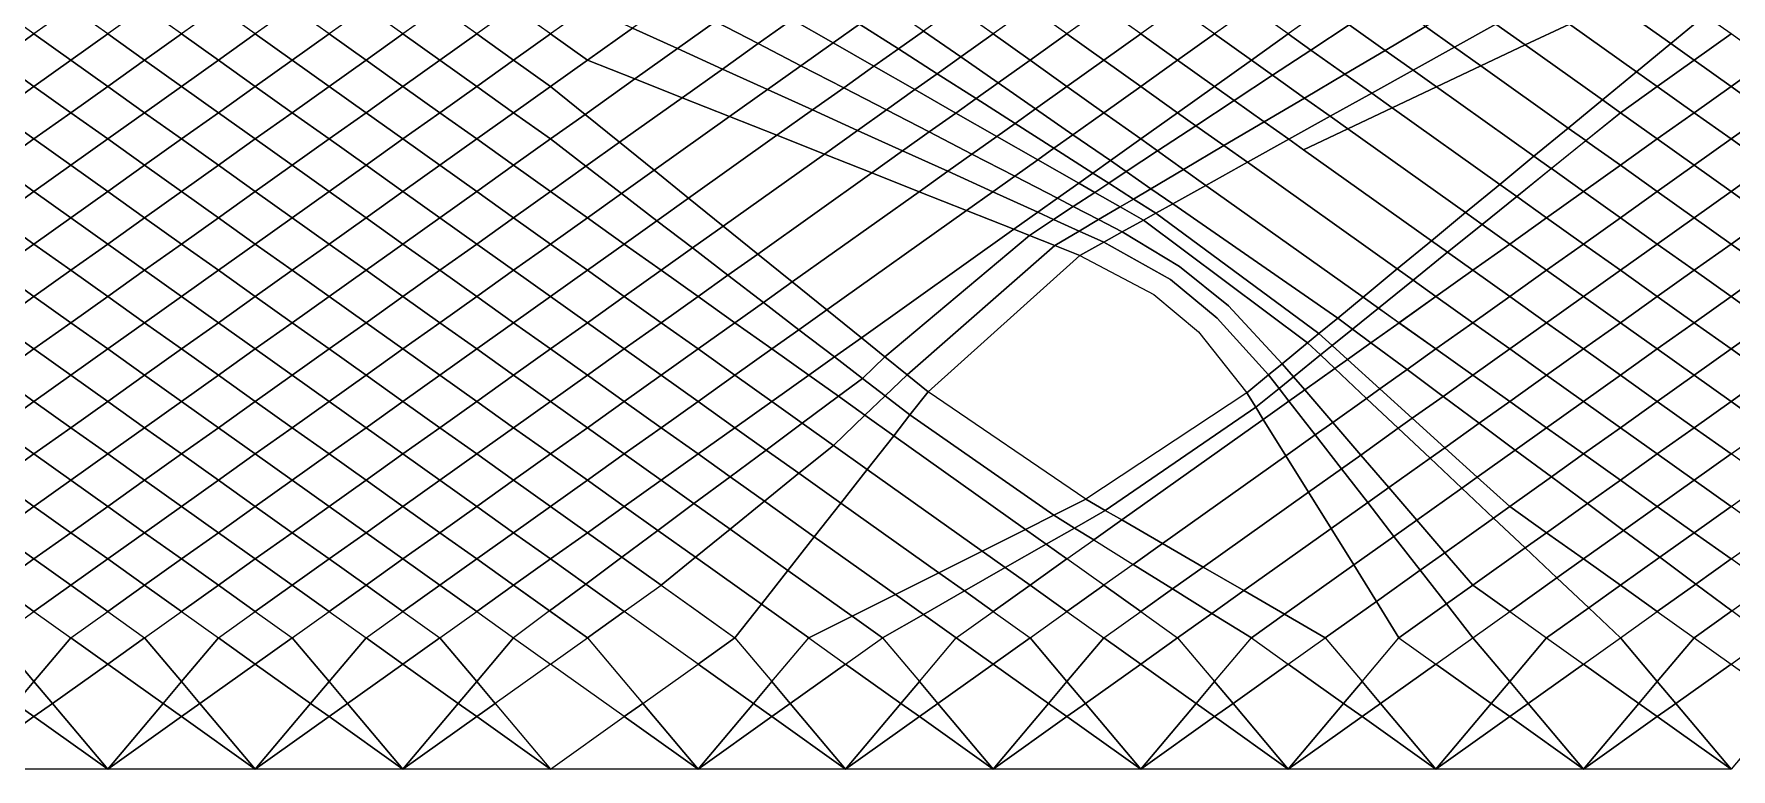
# Model space of a CAD drawing. Header units: millimetres. Extents: x 0 to 143, y 0 to 59.
# Drawn here: x 62.94 to 98.24, y 0 to 15.28 of the extents above; entities that cross this region are included whole.
import ezdxf

# ---------------------------------------------------------------- set-up
doc = ezdxf.new("R2010")
doc.units = ezdxf.units.MM
doc.layers.add('Основания', color=130, linetype='Continuous', lineweight=20)

msp = doc.modelspace()

# ---------------------------------------------------------------- linework, layer by layer
at = {"layer": 'Основания', "linetype": 'Continuous', "ltscale": 250}
for points in [[(96.986, 15.083), (97.697, 15.669), (96.511, 16.512), (95.695, 16.001), (96.986, 15.083)], [(97.472, 14.737), (98.24, 15.283), (97.697, 15.669), (96.986, 15.083), (97.472, 14.737)], [(97.472, 14.737), (96.986, 15.083), (96.274, 14.497), (96.705, 14.191), (97.472, 14.737)], [(96.705, 14.191), (96.274, 14.497), (95.563, 13.912), (95.937, 13.645), (96.705, 14.191)], [(95.563, 13.912), (95.937, 13.645), (95.22, 13.064), (94.852, 13.326), (95.563, 13.912)], [(95.937, 12.554), (96.705, 13.1), (95.937, 13.645), (95.22, 13.064), (95.938, 12.554)], [(95.17, 12.008), (95.937, 12.554), (95.22, 13.064), (94.503, 12.483), (95.17, 12.008)], [(94.403, 11.462), (95.17, 12.008), (94.503, 12.483), (93.781, 11.904), (94.403, 11.462)], [(94.403, 11.462), (93.781, 11.904), (93.063, 11.323), (93.635, 10.916), (94.402, 11.462)], [(93.635, 10.916), (93.063, 11.323), (92.344, 10.743), (92.867, 10.371), (93.635, 10.916)], [(92.868, 10.37), (92.344, 10.743), (91.625, 10.163), (92.1, 9.825), (92.868, 10.37)], [(90.905, 9.583), (91.625, 10.163), (91.295, 10.397), (90.584, 9.811), (90.905, 9.583)], [(91.333, 9.279), (92.1, 9.825), (91.625, 10.163), (90.905, 9.583), (91.333, 9.279)], [(83.658, 3.821), (84.425, 4.367), (83.992, 4.674), (83.141, 4.188), (83.657, 3.821)], [(84.425, 4.367), (84.982, 4.763), (85.802, 4.254), (85.192, 3.821), (84.425, 4.367), (84.982, 4.763)], [(85.96, 3.275), (86.622, 3.746), (85.802, 4.254), (85.192, 3.821), (85.96, 3.275)], [(89.798, 2.729), (90.862, 3.486), (90.391, 4.243), (88.951, 3.219), (89.798, 2.729)], [(82.89, 3.275), (83.658, 3.821), (83.141, 4.188), (82.29, 3.702), (82.89, 3.275)], [(82.123, 2.729), (82.89, 3.275), (82.29, 3.702), (81.439, 3.215), (82.123, 2.729)], [(86.727, 2.729), (87.442, 3.237), (86.622, 3.746), (85.96, 3.275), (86.727, 2.729)], [(87.495, 1.819), (88.263, 2.729), (87.442, 3.237), (86.727, 2.729), (87.495, 1.819)], [(99.008, 2.729), (98.257, 3.287), (97.472, 2.729), (98.24, 2.183), (99.008, 2.729)]]:
    msp.add_lwpolyline(points, dxfattribs=at)
for points in [[(77.114, 15.542), (76.225, 16.001), (75.385, 15.404), (76.322, 14.978)], [(78.706, 15.583), (77.855, 16.069), (77.114, 15.542), (78.003, 15.083)], [(79.301, 16.005), (78.706, 15.583), (79.558, 15.097), (80.11, 15.489)], [(91.885, 15.436), (91.094, 15.998), (90.297, 15.474), (91.046, 14.941)], [(93.35, 15.486), (92.724, 15.931), (91.885, 15.436), (92.488, 15.007)], [(94.212, 15.965), (93.35, 15.486), (93.957, 15.054), (94.879, 15.49)], [(95.695, 16.001), (94.879, 15.49), (96.274, 14.497), (96.986, 15.083)], [(62.168, 15.829), (61.4, 15.283), (62.168, 14.737), (62.935, 15.283)], [(63.703, 15.829), (62.935, 15.283), (63.703, 14.737), (64.47, 15.283)], [(65.238, 15.829), (64.47, 15.283), (65.238, 14.737), (66.005, 15.283)], [(66.773, 15.829), (66.005, 15.283), (66.773, 14.737), (67.54, 15.283)], [(68.308, 15.829), (67.54, 15.283), (68.308, 14.737), (69.075, 15.283)], [(69.843, 15.829), (69.075, 15.283), (69.843, 14.737), (70.61, 15.283)], [(71.378, 15.829), (70.61, 15.283), (71.378, 14.737), (72.145, 15.283)], [(72.913, 15.829), (72.145, 15.283), (72.913, 14.737), (73.68, 15.283)], [(75.385, 15.404), (74.448, 15.829), (73.68, 15.283), (74.448, 14.737)], [(77.114, 15.542), (76.322, 14.978), (77.259, 14.553), (78.003, 15.083)], [(78.706, 15.583), (78.003, 15.083), (78.892, 14.623), (79.558, 15.097)], [(80.661, 15.881), (80.11, 15.489), (80.919, 14.973), (81.438, 15.342)], [(82.89, 15.283), (82.123, 15.829), (81.438, 15.342), (82.216, 14.804)], [(83.657, 15.829), (82.89, 15.283), (83.657, 14.737), (84.425, 15.283)], [(85.192, 15.829), (84.425, 15.283), (85.192, 14.737), (85.96, 15.283)], [(86.727, 15.829), (85.96, 15.283), (86.727, 14.737), (87.495, 15.283)], [(88.263, 15.829), (87.495, 15.283), (88.263, 14.737), (89.03, 15.283)], [(90.297, 15.474), (89.798, 15.829), (89.03, 15.283), (89.5, 14.949)], [(62.935, 15.283), (62.168, 14.737), (62.935, 14.191), (63.703, 14.737)], [(64.47, 15.283), (63.703, 14.737), (64.47, 14.191), (65.238, 14.737)], [(66.005, 15.283), (65.238, 14.737), (66.005, 14.191), (66.773, 14.737)], [(67.54, 15.283), (66.773, 14.737), (67.54, 14.191), (68.308, 14.737)], [(69.075, 15.283), (68.308, 14.737), (69.075, 14.191), (69.843, 14.737)], [(70.61, 15.283), (69.843, 14.737), (70.61, 14.191), (71.378, 14.737)], [(72.145, 15.283), (71.378, 14.737), (72.145, 14.191), (72.913, 14.737)], [(73.68, 15.283), (72.913, 14.737), (73.68, 14.191), (74.448, 14.737)], [(76.322, 14.978), (75.385, 15.404), (74.448, 14.737), (75.434, 14.347)], [(80.919, 14.973), (80.11, 15.489), (79.558, 15.097), (80.41, 14.611)], [(81.438, 15.342), (80.919, 14.973), (81.728, 14.456), (82.216, 14.804)], [(83.657, 14.737), (82.89, 15.283), (82.216, 14.804), (82.994, 14.265)], [(84.425, 15.283), (83.657, 14.737), (84.425, 14.191), (85.192, 14.737)], [(85.96, 15.283), (85.192, 14.737), (85.96, 14.191), (86.727, 14.737)], [(87.495, 15.283), (86.727, 14.737), (87.495, 14.191), (88.263, 14.737)], [(89.5, 14.949), (89.03, 15.283), (88.263, 14.737), (88.702, 14.424)], [(91.046, 14.941), (90.297, 15.474), (89.5, 14.949), (90.207, 14.446)], [(92.488, 15.007), (91.885, 15.436), (91.046, 14.941), (91.626, 14.529)], [(93.35, 15.486), (92.488, 15.007), (93.034, 14.618), (93.957, 15.054)], [(94.879, 15.49), (93.957, 15.054), (95.563, 13.912), (96.274, 14.497)], [(98.24, 15.283), (97.472, 14.737), (98.24, 14.191), (99.008, 14.737)], [(77.259, 14.553), (76.322, 14.978), (75.434, 14.347), (76.42, 13.956)], [(78.003, 15.083), (77.259, 14.553), (78.196, 14.128), (78.892, 14.623)], [(80.41, 14.611), (79.558, 15.097), (78.892, 14.623), (79.781, 14.164)], [(81.728, 14.456), (80.919, 14.973), (80.41, 14.611), (81.262, 14.125)], [(90.207, 14.446), (89.5, 14.949), (88.702, 14.424), (89.368, 13.951)], [(91.046, 14.941), (90.207, 14.446), (90.764, 14.05), (91.626, 14.529)], [(92.488, 15.007), (91.626, 14.529), (92.112, 14.183), (93.034, 14.618)], [(93.957, 15.054), (93.034, 14.618), (94.852, 13.326), (95.563, 13.912)], [(62.168, 14.737), (61.4, 14.191), (62.168, 13.645), (62.935, 14.191)], [(63.703, 14.737), (62.935, 14.191), (63.703, 13.645), (64.47, 14.191)], [(65.238, 14.737), (64.47, 14.191), (65.238, 13.645), (66.005, 14.191)], [(66.773, 14.737), (66.005, 14.191), (66.773, 13.645), (67.54, 14.191)], [(68.308, 14.737), (67.54, 14.191), (68.308, 13.645), (69.075, 14.191)], [(69.843, 14.737), (69.075, 14.191), (69.843, 13.645), (70.61, 14.191)], [(71.378, 14.737), (70.61, 14.191), (71.378, 13.645), (72.145, 14.191)], [(72.913, 14.737), (72.145, 14.191), (72.913, 13.645), (73.68, 14.191)], [(75.434, 14.347), (74.448, 14.737), (73.68, 14.191), (74.399, 13.611)], [(78.196, 14.128), (77.259, 14.553), (76.42, 13.956), (77.406, 13.566)], [(79.781, 14.164), (78.892, 14.623), (78.196, 14.128), (79.133, 13.703)], [(80.41, 14.611), (79.781, 14.164), (80.67, 13.704), (81.262, 14.125), (81.262, 14.125)], [(82.216, 14.804), (81.728, 14.456), (82.537, 13.94), (82.994, 14.265)], [(83.657, 14.737), (82.994, 14.265), (83.772, 13.727), (84.425, 14.191)], [(85.192, 14.737), (84.425, 14.191), (85.192, 13.645), (85.96, 14.191)], [(86.727, 14.737), (85.96, 14.191), (86.727, 13.645), (87.495, 14.191)], [(88.702, 14.424), (88.263, 14.737), (87.495, 14.191), (87.905, 13.9)], [(92.112, 14.183), (91.626, 14.529), (90.764, 14.05), (91.189, 13.747)], [(93.034, 14.618), (92.112, 14.183), (94.14, 12.74), (94.852, 13.326)], [(97.472, 14.737), (96.705, 14.191), (97.472, 13.645), (98.24, 14.191)], [(99.008, 14.737), (98.24, 14.191), (99.008, 13.645), (99.775, 14.191)], [(62.935, 14.191), (62.168, 13.645), (62.935, 13.1), (63.703, 13.645)], [(64.47, 14.191), (63.703, 13.645), (64.47, 13.1), (65.238, 13.645)], [(66.005, 14.191), (65.238, 13.645), (66.005, 13.1), (66.773, 13.645)], [(67.54, 14.191), (66.773, 13.645), (67.54, 13.1), (68.308, 13.645)], [(69.075, 14.191), (68.308, 13.645), (69.075, 13.1), (69.843, 13.645)], [(70.61, 14.191), (69.843, 13.645), (70.61, 13.1), (71.378, 13.645)], [(72.145, 14.191), (71.378, 13.645), (72.145, 13.1), (72.913, 13.645)], [(74.399, 13.611), (73.68, 14.191), (73.68, 14.191), (72.913, 13.645), (73.68, 13.1)], [(76.42, 13.956), (75.434, 14.347), (74.399, 13.611), (75.117, 13.03)], [(79.133, 13.703), (78.196, 14.128), (77.406, 13.566), (78.392, 13.176)], [(79.781, 14.164), (79.133, 13.703), (80.07, 13.278), (80.67, 13.704), (80.67, 13.704)], [(81.262, 14.125), (80.67, 13.704), (81.559, 13.245), (82.114, 13.639)], [(81.728, 14.456), (81.262, 14.125), (82.114, 13.639), (82.537, 13.94)], [(82.994, 14.265), (82.537, 13.94), (83.345, 13.424), (83.772, 13.727)], [(85.192, 13.645), (84.425, 14.191), (83.772, 13.727), (84.55, 13.189)], [(85.96, 14.191), (85.192, 13.645), (85.96, 13.1), (86.727, 13.645)], [(87.905, 13.9), (87.495, 14.191), (86.727, 13.645), (87.108, 13.375)], [(89.368, 13.951), (88.702, 14.424), (87.905, 13.9), (88.529, 13.456)], [(90.764, 14.05), (90.207, 14.446), (89.368, 13.951), (89.902, 13.571)], [(92.112, 14.183), (91.189, 13.747), (93.429, 12.154), (94.14, 12.74)], [(96.705, 14.191), (95.937, 13.645), (96.705, 13.1), (97.472, 13.645)], [(98.24, 14.191), (97.472, 13.645), (98.24, 13.1), (99.008, 13.645)], [(77.406, 13.566), (76.42, 13.956), (75.117, 13.03), (75.836, 12.45)], [(82.537, 13.94), (82.114, 13.639), (82.965, 13.153), (83.345, 13.424)], [(88.529, 13.456), (87.905, 13.9), (87.108, 13.375), (87.69, 12.961)], [(89.902, 13.571), (89.368, 13.951), (88.529, 13.456), (89.04, 13.093)], [(91.189, 13.747), (90.764, 14.05), (89.902, 13.571), (90.267, 13.312)], [(95.937, 13.645), (95.937, 13.645), (95.563, 13.912), (94.852, 13.326), (95.219, 13.065)], [(62.168, 13.645), (61.4, 13.1), (62.168, 12.554), (62.935, 13.1)], [(63.703, 13.645), (62.935, 13.1), (63.703, 12.554), (64.47, 13.1)], [(65.238, 13.645), (64.47, 13.1), (65.238, 12.554), (66.005, 13.1)], [(66.773, 13.645), (66.005, 13.1), (66.773, 12.554), (67.54, 13.1)], [(68.308, 13.645), (67.54, 13.1), (68.308, 12.554), (69.075, 13.1)], [(69.843, 13.645), (69.075, 13.1), (69.843, 12.554), (70.61, 13.1)], [(71.378, 13.645), (70.61, 13.1), (71.378, 12.554), (72.145, 13.1)], [(72.913, 13.645), (72.145, 13.1), (72.913, 12.554), (73.68, 13.1)], [(73.68, 13.1), (72.913, 13.645), (72.145, 13.1), (72.913, 12.554)], [(75.117, 13.03), (74.399, 13.611), (73.68, 13.1), (74.418, 12.533)], [(78.392, 13.176), (77.406, 13.566), (75.836, 12.45), (76.555, 11.869)], [(80.07, 13.278), (79.133, 13.703), (78.392, 13.176), (79.378, 12.785)], [(81.559, 13.245), (80.67, 13.704), (80.07, 13.278), (81.007, 12.852)], [(82.114, 13.639), (81.559, 13.245), (82.448, 12.785), (82.965, 13.153)], [(83.345, 13.424), (82.965, 13.153), (83.817, 12.667), (84.154, 12.907)], [(83.772, 13.727), (83.345, 13.424), (84.154, 12.907), (84.55, 13.189)], [(85.192, 13.645), (84.55, 13.189), (85.328, 12.65), (85.96, 13.1)], [(87.108, 13.375), (86.727, 13.645), (85.96, 13.1), (86.311, 12.85)], [(89.04, 13.093), (88.529, 13.456), (87.69, 12.961), (88.178, 12.614)], [(90.267, 13.312), (89.902, 13.571), (89.04, 13.093), (89.345, 12.876)], [(93.429, 12.154), (91.189, 13.747), (90.267, 13.312), (92.718, 11.569)], [(97.472, 13.645), (96.705, 13.1), (97.472, 12.554), (98.24, 13.1)], [(99.008, 13.645), (98.24, 13.1), (99.008, 12.554), (99.775, 13.1)], [(62.935, 13.1), (62.168, 12.554), (62.935, 12.008), (63.703, 12.554)], [(64.47, 13.1), (63.703, 12.554), (64.47, 12.008), (65.238, 12.554)], [(66.005, 13.1), (65.238, 12.554), (66.005, 12.008), (66.773, 12.554)], [(67.54, 13.1), (66.773, 12.554), (67.54, 12.008), (68.308, 12.554)], [(69.075, 13.1), (68.308, 12.554), (69.075, 12.008), (69.843, 12.554)], [(70.61, 13.1), (69.843, 12.554), (70.61, 12.008), (71.378, 12.554)], [(72.145, 13.1), (71.378, 12.554), (72.145, 12.008), (72.913, 12.554)], [(73.68, 13.1), (73.68, 13.1), (72.913, 12.554), (73.68, 12.008), (74.418, 12.533)], [(78.392, 13.176), (76.555, 11.869), (77.273, 11.289), (79.378, 12.785)], [(80.07, 13.278), (79.378, 12.785), (80.364, 12.395), (81.007, 12.852)], [(82.448, 12.785), (81.559, 13.245), (81.007, 12.852), (81.944, 12.427)], [(82.965, 13.153), (82.448, 12.785), (83.337, 12.326), (83.817, 12.667)], [(84.55, 13.189), (84.154, 12.907), (84.963, 12.391), (85.328, 12.65)], [(86.311, 12.85), (85.96, 13.1), (85.96, 13.1), (85.96, 13.1), (85.328, 12.65), (85.659, 12.421)], [(87.69, 12.961), (87.108, 13.375), (86.311, 12.85), (86.851, 12.466)], [(89.345, 12.876), (89.04, 13.093), (88.178, 12.614), (91.295, 10.397), (92.006, 10.983)], [(92.718, 11.569), (90.267, 13.312), (89.345, 12.876), (92.006, 10.983)], [(95.219, 13.065), (94.852, 13.326), (94.14, 12.74), (94.5, 12.484)], [(96.705, 13.1), (95.937, 12.554), (96.705, 12.008), (97.472, 12.554)], [(98.24, 13.1), (97.472, 12.554), (98.24, 12.008), (99.008, 12.554)], [(75.117, 13.03), (74.418, 12.533), (75.157, 11.967), (75.836, 12.45)], [(80.364, 12.395), (79.378, 12.785), (77.273, 11.289), (77.992, 10.708)], [(81.944, 12.427), (81.007, 12.852), (80.364, 12.395), (81.35, 12.004)], [(83.337, 12.326), (82.448, 12.785), (81.944, 12.427), (82.881, 12.002)], [(84.154, 12.907), (83.817, 12.667), (84.669, 12.181), (84.963, 12.391)], [(86.311, 12.85), (85.659, 12.421), (86.172, 12.066), (86.851, 12.466)], [(87.69, 12.961), (86.851, 12.466), (87.316, 12.135), (88.178, 12.614)], [(94.5, 12.484), (94.14, 12.74), (93.429, 12.154), (93.781, 11.904)], [(62.168, 12.554), (61.4, 12.008), (62.168, 11.462), (62.935, 12.008)], [(63.703, 12.554), (62.935, 12.008), (63.703, 11.462), (64.47, 12.008)], [(65.238, 12.554), (64.47, 12.008), (65.238, 11.462), (66.005, 12.008)], [(66.773, 12.554), (66.005, 12.008), (66.773, 11.462), (67.54, 12.008)], [(68.308, 12.554), (67.54, 12.008), (68.308, 11.462), (69.075, 12.008)], [(69.843, 12.554), (69.075, 12.008), (69.843, 11.462), (70.61, 12.008)], [(71.378, 12.554), (70.61, 12.008), (71.378, 11.462), (72.145, 12.008)], [(72.913, 12.554), (72.145, 12.008), (72.913, 11.462), (73.68, 12.008)], [(75.157, 11.967), (74.418, 12.533), (73.68, 12.008), (74.448, 11.462)], [(76.555, 11.869), (75.836, 12.45), (75.157, 11.967), (75.895, 11.4)], [(81.35, 12.004), (80.364, 12.395), (77.992, 10.708), (78.711, 10.128)], [(82.881, 12.002), (81.944, 12.427), (81.35, 12.004), (82.336, 11.614)], [(83.817, 12.667), (83.337, 12.326), (84.226, 11.866), (84.669, 12.181)], [(85.293, 12.181), (84.963, 12.391), (84.669, 12.181), (85.004, 11.99)], [(85.328, 12.65), (84.963, 12.391), (85.293, 12.181), (85.659, 12.421)], [(85.659, 12.421), (85.293, 12.181), (85.808, 11.851), (86.172, 12.066)], [(87.316, 12.135), (86.851, 12.466), (86.172, 12.066), (86.626, 11.752)], [(88.178, 12.614), (87.316, 12.135), (90.584, 9.811), (91.295, 10.397)], [(95.937, 12.554), (95.17, 12.008), (95.937, 11.462), (96.705, 12.008)], [(97.472, 12.554), (96.705, 12.008), (97.472, 11.462), (98.24, 12.008)], [(99.008, 12.554), (98.24, 12.008), (99.008, 11.462), (99.775, 12.008)], [(62.935, 12.008), (62.168, 11.462), (62.935, 10.916), (63.703, 11.462)], [(64.47, 12.008), (63.703, 11.462), (64.47, 10.916), (65.238, 11.462)], [(66.005, 12.008), (65.238, 11.462), (66.005, 10.916), (66.773, 11.462)], [(67.54, 12.008), (66.773, 11.462), (67.54, 10.916), (68.308, 11.462)], [(69.075, 12.008), (68.308, 11.462), (69.075, 10.916), (69.843, 11.462)], [(70.61, 12.008), (69.843, 11.462), (70.61, 10.916), (71.378, 11.462)], [(72.145, 12.008), (71.378, 11.462), (72.145, 10.916), (72.913, 11.462)], [(73.68, 12.008), (72.913, 11.462), (73.68, 10.916), (74.448, 11.462)], [(82.336, 11.614), (81.35, 12.004), (78.711, 10.128), (79.43, 9.547)], [(83.337, 12.326), (82.881, 12.002), (83.819, 11.577), (84.226, 11.866)], [(85.004, 11.99), (84.669, 12.181), (84.226, 11.866), (84.556, 11.696)], [(85.293, 12.181), (85.004, 11.99), (85.533, 11.689), (85.808, 11.851)], [(86.172, 12.066), (85.808, 11.851), (86.272, 11.555), (86.626, 11.752)], [(87.316, 12.135), (86.626, 11.752), (90.057, 9.377), (90.584, 9.811)], [(93.781, 11.904), (93.429, 12.154), (92.718, 11.569), (93.063, 11.323)], [(95.17, 12.008), (94.402, 11.462), (95.17, 10.916), (95.937, 11.462)], [(96.705, 12.008), (95.937, 11.462), (96.705, 10.916), (97.472, 11.462)], [(98.24, 12.008), (97.472, 11.462), (98.24, 10.916), (99.008, 11.462)], [(75.895, 11.4), (75.157, 11.967), (74.448, 11.462), (75.215, 10.916)], [(76.555, 11.869), (75.895, 11.4), (76.634, 10.834), (77.273, 11.289)], [(82.881, 12.002), (82.336, 11.614), (83.322, 11.224), (83.819, 11.577)], [(84.556, 11.696), (84.226, 11.866), (83.819, 11.577), (84.148, 11.427)], [(85.082, 11.423), (84.556, 11.696), (84.148, 11.427), (84.68, 11.186)], [(85.533, 11.689), (85.004, 11.99), (84.556, 11.696), (85.082, 11.423)], [(86.016, 11.413), (85.533, 11.689), (85.082, 11.423), (85.575, 11.169)], [(85.808, 11.851), (85.533, 11.689), (86.016, 11.413), (86.272, 11.555)], [(86.626, 11.752), (86.272, 11.555), (89.664, 9.054), (90.057, 9.377)], [(62.168, 11.462), (61.4, 10.916), (62.168, 10.371), (62.935, 10.916)], [(63.703, 11.462), (62.935, 10.916), (63.703, 10.371), (64.47, 10.916)], [(65.238, 11.462), (64.47, 10.916), (65.238, 10.371), (66.005, 10.916)], [(66.773, 11.462), (66.005, 10.916), (66.773, 10.371), (67.54, 10.916)], [(68.308, 11.462), (67.54, 10.916), (68.308, 10.371), (69.075, 10.916)], [(69.843, 11.462), (69.075, 10.916), (69.843, 10.371), (70.61, 10.916)], [(71.378, 11.462), (70.61, 10.916), (71.378, 10.371), (72.145, 10.916)], [(72.913, 11.462), (72.145, 10.916), (72.913, 10.371), (73.68, 10.916)], [(74.448, 11.462), (73.68, 10.916), (74.448, 10.371), (75.215, 10.916)], [(75.895, 11.4), (75.215, 10.916), (75.983, 10.371), (76.634, 10.834)], [(83.322, 11.224), (82.336, 11.614), (79.43, 9.547), (80.148, 8.967)], [(84.148, 11.427), (83.819, 11.577), (83.322, 11.224), (83.644, 11.096)], [(84.68, 11.186), (84.148, 11.427), (83.644, 11.096), (84.173, 10.887)], [(85.575, 11.169), (85.082, 11.423), (84.68, 11.186), (85.19, 10.955)], [(86.016, 11.413), (85.575, 11.169), (86.769, 10.45), (87.783, 9.633), (88.902, 8.427), (89.432, 8.863)], [(86.272, 11.555), (86.016, 11.413), (89.432, 8.863), (89.664, 9.054)], [(93.063, 11.323), (92.718, 11.569), (92.006, 10.983), (92.344, 10.743)], [(94.402, 11.462), (93.635, 10.916), (94.402, 10.371), (95.17, 10.916)], [(95.937, 11.462), (95.17, 10.916), (95.937, 10.371), (96.705, 10.916)], [(97.472, 11.462), (96.705, 10.916), (97.472, 10.371), (98.24, 10.916)], [(99.008, 11.462), (98.24, 10.916), (99.008, 10.371), (99.775, 10.916)], [(77.273, 11.289), (76.634, 10.834), (77.372, 10.267), (77.992, 10.708)], [(83.644, 11.096), (83.322, 11.224), (80.148, 8.967), (80.637, 8.572)], [(84.173, 10.887), (83.644, 11.096), (80.637, 8.572), (81.098, 8.199)], [(85.19, 10.955), (84.68, 11.186), (84.173, 10.887), (84.695, 10.68)], [(85.19, 10.955), (84.695, 10.68), (86.232, 9.868), (87.159, 9.09), (88.166, 7.821), (88.618, 8.193), (87.552, 9.371), (86.58, 10.176)], [(85.575, 11.169), (85.19, 10.955), (86.58, 10.176), (87.552, 9.371), (88.618, 8.193), (88.902, 8.427), (87.783, 9.633), (86.769, 10.45)], [(92.344, 10.743), (92.006, 10.983), (91.295, 10.397), (91.625, 10.163)], [(62.935, 10.916), (62.168, 10.371), (62.935, 9.825), (63.703, 10.371)], [(64.47, 10.916), (63.703, 10.371), (64.47, 9.825), (65.238, 10.371)], [(66.005, 10.916), (65.238, 10.371), (66.005, 9.825), (66.773, 10.371)], [(67.54, 10.916), (66.773, 10.371), (67.54, 9.825), (68.308, 10.371)], [(69.075, 10.916), (68.308, 10.371), (69.075, 9.825), (69.843, 10.371)], [(70.61, 10.916), (69.843, 10.371), (70.61, 9.825), (71.378, 10.371)], [(72.145, 10.916), (71.378, 10.371), (72.145, 9.825), (72.913, 10.371)], [(73.68, 10.916), (72.913, 10.371), (73.68, 9.825), (74.448, 10.371)], [(75.215, 10.916), (74.448, 10.371), (75.215, 9.825), (75.983, 10.371)], [(77.372, 10.267), (76.634, 10.834), (75.983, 10.371), (76.75, 9.825)], [(78.711, 10.128), (77.992, 10.708), (77.372, 10.267), (78.11, 9.701)], [(84.695, 10.68), (84.173, 10.887), (81.098, 8.199), (81.538, 7.844)], [(93.635, 10.916), (92.867, 10.371), (93.635, 9.825), (94.402, 10.371)], [(95.17, 10.916), (94.402, 10.371), (95.17, 9.825), (95.937, 10.371)], [(96.705, 10.916), (95.937, 10.371), (96.705, 9.825), (97.472, 10.371)], [(98.24, 10.916), (97.472, 10.371), (98.24, 9.825), (99.008, 10.371)], [(62.168, 10.371), (61.4, 9.825), (62.168, 9.279), (62.935, 9.825)], [(63.703, 10.371), (62.935, 9.825), (63.703, 9.279), (64.47, 9.825)], [(65.238, 10.371), (64.47, 9.825), (65.238, 9.279), (66.005, 9.825)], [(66.773, 10.371), (66.005, 9.825), (66.773, 9.279), (67.54, 9.825)], [(68.308, 10.371), (67.54, 9.825), (68.308, 9.279), (69.075, 9.825)], [(69.843, 10.371), (69.075, 9.825), (69.843, 9.279), (70.61, 9.825)], [(71.378, 10.371), (70.61, 9.825), (71.378, 9.279), (72.145, 9.825)], [(72.913, 10.371), (72.145, 9.825), (72.913, 9.279), (73.68, 9.825)], [(74.448, 10.371), (73.68, 9.825), (74.448, 9.279), (75.215, 9.825)], [(75.983, 10.371), (75.215, 9.825), (75.983, 9.279), (76.75, 9.825)], [(77.372, 10.267), (76.75, 9.825), (77.518, 9.279), (78.11, 9.701)], [(92.867, 10.371), (92.1, 9.825), (92.867, 9.279), (93.635, 9.825)], [(94.402, 10.371), (93.635, 9.825), (94.402, 9.279), (95.17, 9.825)], [(95.937, 10.371), (95.17, 9.825), (95.937, 9.279), (96.705, 9.825)], [(97.472, 10.371), (96.705, 9.825), (97.472, 9.279), (98.24, 9.825)], [(99.008, 10.371), (98.24, 9.825), (99.008, 9.279), (99.775, 9.825)], [(78.711, 10.128), (78.11, 9.701), (78.849, 9.134), (79.43, 9.547)], [(62.935, 9.825), (62.168, 9.279), (62.935, 8.733), (63.703, 9.279)], [(64.47, 9.825), (63.703, 9.279), (64.47, 8.733), (65.238, 9.279)], [(66.005, 9.825), (65.238, 9.279), (66.005, 8.733), (66.773, 9.279)], [(67.54, 9.825), (66.773, 9.279), (67.54, 8.733), (68.308, 9.279)], [(69.075, 9.825), (68.308, 9.279), (69.075, 8.733), (69.843, 9.279)], [(70.61, 9.825), (69.843, 9.279), (70.61, 8.733), (71.378, 9.279)], [(72.145, 9.825), (71.378, 9.279), (72.145, 8.733), (72.913, 9.279)], [(73.68, 9.825), (72.913, 9.279), (73.68, 8.733), (74.448, 9.279)], [(75.215, 9.825), (74.448, 9.279), (75.215, 8.733), (75.983, 9.279)], [(76.75, 9.825), (75.983, 9.279), (76.75, 8.733), (77.518, 9.279)], [(78.11, 9.701), (77.518, 9.279), (78.285, 8.733), (78.849, 9.134)], [(79.43, 9.547), (78.849, 9.134), (79.587, 8.568), (80.148, 8.967)], [(90.584, 9.811), (90.057, 9.377), (90.366, 9.148), (90.905, 9.583)], [(91.332, 9.279), (91.332, 9.279), (91.332, 9.279), (90.905, 9.583), (90.366, 9.148), (90.749, 8.864), (91.333, 9.279)], [(92.1, 9.825), (91.332, 9.279), (92.1, 8.733), (92.867, 9.279)], [(93.635, 9.825), (92.867, 9.279), (93.635, 8.733), (94.402, 9.279)], [(95.17, 9.825), (94.402, 9.279), (95.17, 8.733), (95.937, 9.279)], [(96.705, 9.825), (95.937, 9.279), (96.705, 8.733), (97.472, 9.279)], [(98.24, 9.825), (97.472, 9.279), (98.24, 8.733), (99.008, 9.279)], [(62.168, 9.279), (61.4, 8.733), (62.168, 8.187), (62.935, 8.733)], [(63.703, 9.279), (62.935, 8.733), (63.703, 8.187), (64.47, 8.733)], [(65.238, 9.279), (64.47, 8.733), (65.238, 8.187), (66.005, 8.733)], [(66.773, 9.279), (66.005, 8.733), (66.773, 8.187), (67.54, 8.733)], [(68.308, 9.279), (67.54, 8.733), (68.308, 8.187), (69.075, 8.733)], [(69.843, 9.279), (69.075, 8.733), (69.843, 8.187), (70.61, 8.733)], [(71.378, 9.279), (70.61, 8.733), (71.378, 8.187), (72.145, 8.733)], [(72.913, 9.279), (72.145, 8.733), (72.913, 8.187), (73.68, 8.733)], [(74.448, 9.279), (73.68, 8.733), (74.448, 8.187), (75.215, 8.733)], [(75.983, 9.279), (75.215, 8.733), (75.983, 8.187), (76.75, 8.733)], [(77.518, 9.279), (76.75, 8.733), (77.518, 8.187), (78.285, 8.733)], [(90.366, 9.148), (90.057, 9.377), (89.664, 9.054), (89.94, 8.804)], [(91.333, 9.279), (90.749, 8.864), (91.499, 8.306), (92.1, 8.733)], [(92.867, 9.279), (92.1, 8.733), (92.867, 8.187), (93.635, 8.733)], [(94.402, 9.279), (93.635, 8.733), (94.402, 8.187), (95.17, 8.733)], [(95.937, 9.279), (95.17, 8.733), (95.937, 8.187), (96.705, 8.733)], [(97.472, 9.279), (96.705, 8.733), (97.472, 8.187), (98.24, 8.733)], [(99.008, 9.279), (98.24, 8.733), (99.008, 8.187), (99.775, 8.733)], [(78.849, 9.134), (78.285, 8.733), (79.053, 8.187), (79.587, 8.568)], [(80.637, 8.572), (80.148, 8.967), (79.587, 8.568), (80.17, 8.12)], [(89.432, 8.863), (88.902, 8.427), (89.136, 8.155), (89.7, 8.61)], [(89.664, 9.054), (89.432, 8.863), (89.7, 8.61), (89.94, 8.804)], [(90.749, 8.864), (90.366, 9.148), (89.94, 8.804), (90.259, 8.515)], [(90.749, 8.864), (90.259, 8.515), (90.934, 7.904), (91.499, 8.306)], [(62.935, 8.733), (62.168, 8.187), (62.935, 7.641), (63.703, 8.187)], [(64.47, 8.733), (63.703, 8.187), (64.47, 7.641), (65.238, 8.187)], [(66.005, 8.733), (65.238, 8.187), (66.005, 7.641), (66.773, 8.187)], [(67.54, 8.733), (66.773, 8.187), (67.54, 7.641), (68.308, 8.187)], [(69.075, 8.733), (68.308, 8.187), (69.075, 7.641), (69.843, 8.187)], [(70.61, 8.733), (69.843, 8.187), (70.61, 7.641), (71.378, 8.187)], [(72.145, 8.733), (71.378, 8.187), (72.145, 7.641), (72.913, 8.187)], [(73.68, 8.733), (72.913, 8.187), (73.68, 7.641), (74.448, 8.187)], [(75.215, 8.733), (74.448, 8.187), (75.215, 7.641), (75.983, 8.187)], [(76.75, 8.733), (75.983, 8.187), (76.75, 7.641), (77.518, 8.187)], [(78.285, 8.733), (77.518, 8.187), (78.285, 7.641), (79.053, 8.187)], [(80.17, 8.12), (79.587, 8.568), (79.053, 8.187), (79.669, 7.749)], [(81.098, 8.199), (80.637, 8.572), (80.17, 8.12), (80.64, 7.76)], [(89.7, 8.61), (89.136, 8.155), (89.37, 7.883), (89.998, 8.329)], [(89.94, 8.804), (89.7, 8.61), (89.998, 8.329), (90.259, 8.515)], [(90.259, 8.515), (89.998, 8.329), (90.658, 7.707), (90.934, 7.904)], [(92.1, 8.733), (91.499, 8.306), (92.25, 7.748), (92.867, 8.187)], [(93.635, 8.733), (92.867, 8.187), (93.635, 7.641), (94.402, 8.187)], [(95.17, 8.733), (94.402, 8.187), (95.17, 7.641), (95.937, 8.187)], [(96.705, 8.733), (95.937, 8.187), (96.705, 7.641), (97.472, 8.187)], [(98.24, 8.733), (97.472, 8.187), (98.24, 7.641), (99.008, 8.187)], [(62.168, 8.187), (61.4, 7.641), (62.168, 7.096), (62.935, 7.641)], [(63.703, 8.187), (62.935, 7.641), (63.703, 7.096), (64.47, 7.641)], [(65.238, 8.187), (64.47, 7.641), (65.238, 7.096), (66.005, 7.641)], [(66.773, 8.187), (66.005, 7.641), (66.773, 7.096), (67.54, 7.641)], [(68.308, 8.187), (67.54, 7.641), (68.308, 7.096), (69.075, 7.641)], [(69.843, 8.187), (69.075, 7.641), (69.843, 7.096), (70.61, 7.641)], [(71.378, 8.187), (70.61, 7.641), (71.378, 7.096), (72.145, 7.641)], [(72.913, 8.187), (72.145, 7.641), (72.913, 7.096), (73.68, 7.641)], [(74.448, 8.187), (73.68, 7.641), (74.448, 7.096), (75.215, 7.641)], [(75.983, 8.187), (75.215, 7.641), (75.983, 7.096), (76.75, 7.641)], [(77.518, 8.187), (76.75, 7.641), (77.518, 7.096), (78.285, 7.641)], [(79.669, 7.749), (79.053, 8.187), (78.285, 7.641), (78.919, 7.191)], [(80.17, 8.12), (79.669, 7.749), (80.22, 7.357), (80.64, 7.76)], [(81.538, 7.844), (81.098, 8.199), (80.64, 7.76), (81.159, 7.362)], [(88.618, 8.193), (88.166, 7.821), (88.352, 7.522), (88.836, 7.913)], [(88.902, 8.427), (88.618, 8.193), (88.836, 7.913), (89.136, 8.155)], [(89.136, 8.155), (88.836, 7.913), (89.041, 7.649), (89.37, 7.883)], [(89.998, 8.329), (89.37, 7.883), (89.953, 7.206), (90.658, 7.707)], [(91.499, 8.306), (90.934, 7.904), (91.609, 7.292), (92.25, 7.748)], [(93.635, 7.641), (92.867, 8.187), (92.25, 7.748), (93.001, 7.191)], [(94.402, 8.187), (93.635, 7.641), (94.402, 7.096), (95.17, 7.641)], [(95.937, 8.187), (95.17, 7.641), (95.937, 7.096), (96.705, 7.641)], [(97.472, 8.187), (96.705, 7.641), (97.472, 7.096), (98.24, 7.641)], [(99.008, 8.187), (98.24, 7.641), (99.008, 7.096), (99.775, 7.641)], [(81.538, 7.844), (81.159, 7.362), (84.152, 5.277), (84.819, 5.61)], [(88.352, 7.522), (88.166, 7.821), (84.819, 5.61), (85.222, 5.377)], [(89.041, 7.649), (88.836, 7.913), (88.352, 7.522), (88.509, 7.27)], [(89.37, 7.883), (89.041, 7.649), (89.588, 6.946), (89.953, 7.206)], [(90.934, 7.904), (90.658, 7.707), (91.318, 7.085), (91.609, 7.292)], [(62.935, 7.641), (62.168, 7.096), (62.935, 6.55), (63.703, 7.096)], [(64.47, 7.641), (63.703, 7.096), (64.47, 6.55), (65.238, 7.096)], [(66.005, 7.641), (65.238, 7.096), (66.005, 6.55), (66.773, 7.096)], [(67.54, 7.641), (66.773, 7.096), (67.54, 6.55), (68.308, 7.096)], [(69.075, 7.641), (68.308, 7.096), (69.075, 6.55), (69.843, 7.096)], [(70.61, 7.641), (69.843, 7.096), (70.61, 6.55), (71.378, 7.096)], [(72.145, 7.641), (71.378, 7.096), (72.145, 6.55), (72.913, 7.096)], [(73.68, 7.641), (72.913, 7.096), (73.68, 6.55), (74.448, 7.096)], [(75.215, 7.641), (74.448, 7.096), (75.215, 6.55), (75.983, 7.096)], [(76.75, 7.641), (75.983, 7.096), (76.75, 6.55), (77.518, 7.096)], [(78.919, 7.191), (78.285, 7.641), (78.285, 7.641), (77.518, 7.096), (78.168, 6.633)], [(80.22, 7.357), (79.669, 7.749), (78.919, 7.191), (79.566, 6.73)], [(80.64, 7.76), (80.22, 7.357), (80.82, 6.93), (81.159, 7.362)], [(88.509, 7.27), (88.352, 7.522), (85.222, 5.377), (85.566, 5.178)], [(89.041, 7.649), (88.509, 7.27), (88.979, 6.514), (89.588, 6.946)], [(91.318, 7.085), (90.658, 7.707), (89.953, 7.206), (90.536, 6.529)], [(92.25, 7.748), (91.609, 7.292), (92.285, 6.681), (93.001, 7.191)], [(94.402, 7.096), (93.635, 7.641), (93.001, 7.191), (93.752, 6.633)], [(95.17, 7.641), (94.402, 7.096), (95.17, 6.55), (95.937, 7.096)], [(96.705, 7.641), (95.937, 7.096), (96.705, 6.55), (97.472, 7.096)], [(98.24, 7.641), (97.472, 7.096), (98.24, 6.55), (99.008, 7.096)], [(62.168, 7.096), (61.4, 6.55), (62.168, 6.004), (62.935, 6.55)], [(63.703, 7.096), (62.935, 6.55), (63.703, 6.004), (64.47, 6.55)], [(65.238, 7.096), (64.47, 6.55), (65.238, 6.004), (66.005, 6.55)], [(66.773, 7.096), (66.005, 6.55), (66.773, 6.004), (67.54, 6.55)], [(68.308, 7.096), (67.54, 6.55), (68.308, 6.004), (69.075, 6.55)], [(69.843, 7.096), (69.075, 6.55), (69.843, 6.004), (70.61, 6.55)], [(71.378, 7.096), (70.61, 6.55), (71.378, 6.004), (72.145, 6.55)], [(72.913, 7.096), (72.145, 6.55), (72.913, 6.004), (73.68, 6.55)], [(74.448, 7.096), (73.68, 6.55), (74.448, 6.004), (75.215, 6.55)], [(75.983, 7.096), (75.215, 6.55), (75.983, 6.004), (76.75, 6.55)], [(78.168, 6.633), (77.518, 7.096), (76.75, 6.55), (77.417, 6.075)], [(78.919, 7.191), (78.168, 6.633), (78.849, 6.148), (79.566, 6.73)], [(80.82, 6.93), (80.22, 7.357), (79.566, 6.73), (80.27, 6.23)], [(81.159, 7.362), (80.82, 6.93), (83.561, 4.981), (84.152, 5.277)], [(88.509, 7.27), (85.566, 5.178), (86.412, 4.688), (88.979, 6.514)], [(89.953, 7.206), (89.588, 6.946), (90.134, 6.243), (90.536, 6.529)], [(91.978, 6.463), (91.318, 7.085), (90.536, 6.529), (91.119, 5.852)], [(91.609, 7.292), (91.318, 7.085), (91.978, 6.463), (92.285, 6.681)], [(93.752, 6.633), (93.001, 7.191), (92.285, 6.681), (92.96, 6.07)], [(95.17, 6.55), (94.402, 7.096), (93.752, 6.633), (94.503, 6.075)], [(95.937, 7.096), (95.17, 6.55), (95.937, 6.004), (96.705, 6.55)], [(97.472, 7.096), (96.705, 6.55), (97.472, 6.004), (98.24, 6.55)], [(80.27, 6.23), (79.566, 6.73), (78.849, 6.148), (79.719, 5.53)], [(80.82, 6.93), (80.27, 6.23), (82.659, 4.531), (83.561, 4.981)], [(89.588, 6.946), (88.979, 6.514), (89.45, 5.757), (90.134, 6.243)], [(62.935, 6.55), (62.168, 6.004), (62.935, 5.458), (63.703, 6.004)], [(64.47, 6.55), (63.703, 6.004), (64.47, 5.458), (65.238, 6.004)], [(66.005, 6.55), (65.238, 6.004), (66.005, 5.458), (66.773, 6.004)], [(67.54, 6.55), (66.773, 6.004), (67.54, 5.458), (68.308, 6.004)], [(69.075, 6.55), (68.308, 6.004), (69.075, 5.458), (69.843, 6.004)], [(70.61, 6.55), (69.843, 6.004), (70.61, 5.458), (71.378, 6.004)], [(72.145, 6.55), (71.378, 6.004), (72.145, 5.458), (72.913, 6.004)], [(73.68, 6.55), (72.913, 6.004), (73.68, 5.458), (74.448, 6.004)], [(75.215, 6.55), (74.448, 6.004), (75.215, 5.458), (75.983, 6.004)], [(77.417, 6.075), (76.75, 6.55), (75.983, 6.004), (76.666, 5.518)], [(78.849, 6.148), (78.168, 6.633), (77.417, 6.075), (78.133, 5.566)], [(88.979, 6.514), (86.412, 4.688), (87.258, 4.198), (89.45, 5.757)], [(90.536, 6.529), (90.134, 6.243), (90.681, 5.541), (91.119, 5.852)], [(92.638, 5.84), (91.978, 6.463), (91.119, 5.852), (91.702, 5.175)], [(92.285, 6.681), (91.978, 6.463), (92.638, 5.84), (92.96, 6.07)], [(94.503, 6.075), (93.752, 6.633), (92.96, 6.07), (93.635, 5.458)], [(95.17, 6.55), (94.503, 6.075), (95.253, 5.518), (95.937, 6.004)], [(96.705, 6.55), (95.937, 6.004), (96.705, 5.458), (97.472, 6.004)], [(98.24, 6.55), (97.472, 6.004), (98.24, 5.458), (99.008, 6.004)], [(62.168, 6.004), (61.4, 5.458), (62.168, 4.912), (62.935, 5.458)], [(63.703, 6.004), (62.935, 5.458), (63.703, 4.912), (64.47, 5.458)], [(65.238, 6.004), (64.47, 5.458), (65.238, 4.912), (66.005, 5.458)], [(66.773, 6.004), (66.005, 5.458), (66.773, 4.912), (67.54, 5.458)], [(68.308, 6.004), (67.54, 5.458), (68.308, 4.912), (69.075, 5.458)], [(69.843, 6.004), (69.075, 5.458), (69.843, 4.912), (70.61, 5.458)], [(71.378, 6.004), (70.61, 5.458), (71.378, 4.912), (72.145, 5.458)], [(72.913, 6.004), (72.145, 5.458), (72.913, 4.912), (73.68, 5.458)], [(74.448, 6.004), (73.68, 5.458), (74.448, 4.912), (75.215, 5.458)], [(76.666, 5.518), (75.983, 6.004), (75.215, 5.458), (75.916, 4.96)], [(77.417, 6.075), (76.666, 5.518), (77.416, 4.985), (78.133, 5.566)], [(78.849, 6.148), (78.133, 5.566), (79.169, 4.83), (79.719, 5.53)], [(80.27, 6.23), (79.719, 5.53), (81.757, 4.08), (82.659, 4.531)], [(90.134, 6.243), (89.45, 5.757), (89.92, 5), (90.681, 5.541)], [(92.96, 6.07), (92.638, 5.84), (93.298, 5.218), (93.635, 5.458)], [(94.503, 6.075), (93.635, 5.458), (94.402, 4.912), (95.253, 5.518)], [(96.705, 5.458), (95.937, 6.004), (95.253, 5.518), (96.004, 4.96)], [(97.472, 6.004), (96.705, 5.458), (97.472, 4.912), (98.24, 5.458)], [(89.45, 5.757), (87.258, 4.198), (88.105, 3.709), (89.92, 5)], [(91.119, 5.852), (90.681, 5.541), (91.228, 4.838), (91.702, 5.175)], [(93.298, 5.218), (92.638, 5.84), (91.702, 5.175), (92.285, 4.498)], [(62.935, 5.458), (62.168, 4.912), (62.935, 4.367), (63.703, 4.912)], [(64.47, 5.458), (63.703, 4.912), (64.47, 4.367), (65.238, 4.912)], [(66.005, 5.458), (65.238, 4.912), (66.005, 4.367), (66.773, 4.912)], [(67.54, 5.458), (66.773, 4.912), (67.54, 4.367), (68.308, 4.912)], [(69.075, 5.458), (68.308, 4.912), (69.075, 4.367), (69.843, 4.912)], [(70.61, 5.458), (69.843, 4.912), (70.61, 4.367), (71.378, 4.912)], [(72.145, 5.458), (71.378, 4.912), (72.145, 4.367), (72.913, 4.912)], [(73.68, 5.458), (72.913, 4.912), (73.68, 4.367), (74.448, 4.912)], [(75.916, 4.96), (75.215, 5.458), (74.448, 4.912), (75.165, 4.402)], [(77.416, 4.985), (76.666, 5.518), (75.916, 4.96), (76.699, 4.403)], [(78.133, 5.566), (77.416, 4.985), (78.618, 4.129), (79.169, 4.83)], [(79.719, 5.53), (79.169, 4.83), (80.856, 3.63), (81.757, 4.08)], [(85.222, 5.377), (84.819, 5.61), (84.152, 5.277), (84.582, 5.011)], [(85.566, 5.178), (85.222, 5.377), (84.582, 5.011), (84.982, 4.763)], [(90.681, 5.541), (89.92, 5), (90.391, 4.243), (91.228, 4.838)], [(93.635, 5.458), (93.298, 5.218), (93.958, 4.596), (94.402, 4.912)], [(95.253, 5.518), (94.402, 4.912), (95.17, 4.367), (96.004, 4.96)], [(97.472, 4.912), (96.705, 5.458), (96.004, 4.96), (96.755, 4.402)], [(98.24, 5.458), (97.472, 4.912), (98.24, 4.367), (99.008, 4.912)], [(75.916, 4.96), (75.165, 4.402), (75.983, 3.821), (76.699, 4.403)], [(78.618, 4.129), (77.416, 4.985), (76.699, 4.403), (78.068, 3.429)], [(83.992, 4.674), (83.561, 4.981), (82.659, 4.531), (83.141, 4.188)], [(84.582, 5.011), (84.152, 5.277), (83.561, 4.981), (83.992, 4.674)], [(84.982, 4.763), (84.582, 5.011), (83.992, 4.674), (84.425, 4.367)], [(85.566, 5.178), (84.982, 4.763), (85.802, 4.254), (86.412, 4.688)], [(89.92, 5), (88.105, 3.709), (88.951, 3.219), (90.391, 4.243)], [(91.702, 5.175), (91.228, 4.838), (91.774, 4.135), (92.285, 4.498)], [(93.958, 4.596), (93.298, 5.218), (92.285, 4.498), (92.867, 3.821)], [(96.755, 4.402), (96.004, 4.96), (95.17, 4.367), (95.937, 3.821)], [(62.168, 4.912), (61.4, 4.367), (62.168, 3.821), (62.935, 4.367)], [(63.703, 4.912), (62.935, 4.367), (63.703, 3.821), (64.47, 4.367)], [(65.238, 4.912), (64.47, 4.367), (65.238, 3.821), (66.005, 4.367)], [(66.773, 4.912), (66.005, 4.367), (66.773, 3.821), (67.54, 4.367)], [(68.308, 4.912), (67.54, 4.367), (68.308, 3.821), (69.075, 4.367)], [(69.843, 4.912), (69.075, 4.367), (69.843, 3.821), (70.61, 4.367)], [(71.378, 4.912), (70.61, 4.367), (71.378, 3.821), (72.145, 4.367)], [(72.913, 4.912), (72.145, 4.367), (72.913, 3.821), (73.68, 4.367)], [(75.165, 4.402), (74.448, 4.912), (73.68, 4.367), (74.414, 3.845)], [(79.169, 4.83), (78.618, 4.129), (79.954, 3.18), (80.856, 3.63)], [(86.412, 4.688), (85.802, 4.254), (86.622, 3.746), (87.258, 4.198)], [(91.228, 4.838), (90.391, 4.243), (90.862, 3.486), (91.774, 4.135)], [(93.958, 4.596), (92.867, 3.821), (93.635, 3.275), (94.618, 3.974)], [(94.402, 4.912), (93.958, 4.596), (94.618, 3.974), (95.17, 4.367)], [(98.24, 4.367), (97.472, 4.912), (97.472, 4.912), (97.472, 4.912), (96.755, 4.402), (97.506, 3.844)], [(62.935, 4.367), (62.168, 3.821), (62.935, 3.275), (63.703, 3.821)], [(64.47, 4.367), (63.703, 3.821), (64.47, 3.275), (65.238, 3.821)], [(66.005, 4.367), (65.238, 3.821), (66.005, 3.275), (66.773, 3.821)], [(67.54, 4.367), (66.773, 3.821), (67.54, 3.275), (68.308, 3.821)], [(69.075, 4.367), (68.308, 3.821), (69.075, 3.275), (69.843, 3.821)], [(70.61, 4.367), (69.843, 3.821), (70.61, 3.275), (71.378, 3.821)], [(72.145, 4.367), (71.378, 3.821), (72.145, 3.275), (72.913, 3.821)], [(73.68, 4.367), (72.913, 3.821), (73.663, 3.287), (74.414, 3.845)], [(75.983, 3.821), (75.165, 4.402), (74.414, 3.845), (75.215, 3.275), (75.215, 3.275), (75.215, 3.275)], [(76.699, 4.403), (75.983, 3.821), (76.75, 3.275), (76.75, 3.275), (77.518, 2.729), (78.068, 3.429)], [(83.141, 4.188), (82.659, 4.531), (81.757, 4.08), (82.29, 3.702)], [(84.425, 4.367), (83.657, 3.821), (84.425, 3.275), (85.192, 3.821)], [(92.285, 4.498), (91.774, 4.135), (92.321, 3.432), (92.867, 3.821)], [(95.17, 4.367), (94.618, 3.974), (95.278, 3.351), (95.937, 3.821)], [(96.755, 4.402), (95.937, 3.821), (96.705, 3.275), (96.705, 3.275), (96.705, 3.275), (97.506, 3.844)], [(99.008, 3.821), (98.24, 4.367), (97.506, 3.844), (98.257, 3.287)], [(78.618, 4.129), (78.068, 3.429), (79.053, 2.729), (79.053, 2.729), (79.053, 2.729), (79.954, 3.18)], [(82.29, 3.702), (81.757, 4.08), (80.856, 3.63), (81.439, 3.215)], [(88.105, 3.709), (87.258, 4.198), (86.622, 3.746), (87.442, 3.237)], [(91.774, 4.135), (90.862, 3.486), (91.332, 2.729), (91.332, 2.729), (92.321, 3.432)], [(94.618, 3.974), (93.635, 3.275), (94.402, 2.729), (95.278, 3.351)], [(62.168, 3.821), (61.4, 3.275), (62.168, 2.729), (62.935, 3.275)], [(63.703, 3.821), (62.935, 3.275), (63.703, 2.729), (64.47, 3.275)], [(65.238, 3.821), (64.47, 3.275), (65.238, 2.729), (66.005, 3.275)], [(66.773, 3.821), (66.005, 3.275), (66.773, 2.729), (67.54, 3.275)], [(68.308, 3.821), (67.54, 3.275), (68.308, 2.729), (69.075, 3.275)], [(69.843, 3.821), (69.075, 3.275), (69.843, 2.729), (70.61, 3.275)], [(71.378, 3.821), (70.61, 3.275), (71.378, 2.729), (72.145, 3.275)], [(72.913, 3.821), (72.145, 3.275), (72.913, 2.729), (72.913, 2.729), (73.68, 2.183), (74.448, 2.729)], [(74.414, 3.845), (73.663, 3.287), (74.448, 2.729), (75.215, 3.275)], [(81.439, 3.215), (80.856, 3.63), (79.954, 3.18), (80.588, 2.729), (80.588, 2.729), (80.588, 2.729)], [(83.657, 3.821), (82.89, 3.275), (83.657, 2.729), (84.425, 3.275)], [(85.192, 3.821), (84.425, 3.275), (85.192, 2.729), (85.96, 3.275)], [(88.105, 3.709), (87.442, 3.237), (88.263, 2.729), (88.263, 2.729), (88.263, 2.729), (88.951, 3.219)], [(92.867, 3.821), (92.321, 3.432), (92.867, 2.729), (92.867, 2.729), (93.635, 3.275)], [(95.937, 3.821), (95.278, 3.351), (95.937, 2.729), (95.937, 2.729), (95.937, 2.729), (96.705, 3.275)], [(98.257, 3.287), (97.506, 3.844), (96.705, 3.275), (97.472, 2.729), (97.472, 2.729), (97.472, 2.729)], [(63.703, 2.729), (62.935, 1.819), (62.168, 2.729), (62.935, 3.275)], [(64.47, 2.183), (63.703, 2.729), (64.47, 3.275), (65.238, 2.729)], [(66.773, 2.729), (66.005, 1.819), (65.238, 2.729), (66.005, 3.275)], [(67.54, 2.183), (66.773, 2.729), (67.54, 3.275), (68.308, 2.729)], [(69.843, 2.729), (69.075, 1.819), (68.308, 2.729), (69.075, 3.275)], [(70.61, 2.183), (69.843, 2.729), (70.61, 3.275), (71.378, 2.729)], [(72.913, 2.729), (72.145, 1.819), (71.378, 2.729), (72.145, 3.275)], [(73.663, 3.287), (72.913, 2.729), (73.68, 2.183), (74.448, 2.729)], [(79.053, 2.729), (78.068, 3.429), (77.518, 2.729), (78.285, 1.819)], [(80.588, 2.729), (79.954, 3.18), (79.053, 2.729), (79.82, 2.183)], [(82.123, 2.729), (81.439, 3.215), (80.588, 2.729), (81.355, 1.819)], [(82.89, 2.183), (82.123, 2.729), (82.89, 3.275), (83.657, 2.729)], [(85.192, 2.729), (84.425, 1.819), (83.657, 2.729), (84.425, 3.275)], [(85.96, 2.183), (85.192, 2.729), (85.96, 3.275), (86.727, 2.729)], [(89.798, 2.729), (88.951, 3.219), (88.263, 2.729), (89.03, 2.183)], [(90.862, 3.486), (89.798, 2.729), (90.565, 1.819), (91.332, 2.729)], [(92.321, 3.432), (91.332, 2.729), (92.1, 2.183), (92.867, 2.729)], [(94.402, 2.729), (93.635, 1.819), (92.867, 2.729), (93.635, 3.275)], [(95.278, 3.351), (94.402, 2.729), (95.17, 2.183), (95.937, 2.729)], [(97.472, 2.729), (96.705, 1.819), (95.937, 2.729), (96.705, 3.275)], [(62.935, 1.819), (62.551, 1.365), (61.4, 2.183), (62.168, 2.729)], [(64.47, 2.183), (63.319, 1.365), (62.935, 1.819), (63.703, 2.729), (63.703, 2.729)], [(66.005, 1.819), (65.621, 1.365), (64.47, 2.183), (65.238, 2.729)], [(67.54, 2.183), (66.389, 1.365), (66.005, 1.819), (66.773, 2.729), (66.773, 2.729)], [(69.075, 1.819), (68.691, 1.365), (67.54, 2.183), (68.308, 2.729)], [(69.459, 1.365), (69.075, 1.819), (69.843, 2.729), (70.61, 2.183)], [(72.145, 1.819), (71.761, 1.365), (70.61, 2.183), (71.378, 2.729)], [(73.68, 2.183), (72.529, 1.365), (72.145, 1.819), (72.913, 2.729), (72.913, 2.729)], [(78.285, 1.819), (77.901, 1.365), (76.75, 2.183), (77.518, 2.729)], [(79.82, 2.183), (78.669, 1.365), (78.285, 1.819), (79.053, 2.729), (79.053, 2.729)], [(81.355, 1.819), (80.971, 1.365), (79.82, 2.183), (80.588, 2.729)], [(82.89, 2.183), (81.739, 1.365), (81.355, 1.819), (82.123, 2.729), (82.123, 2.729)], [(84.425, 1.819), (84.041, 1.365), (82.89, 2.183), (83.657, 2.729)], [(84.809, 1.365), (84.425, 1.819), (85.192, 2.729), (85.96, 2.183)], [(87.495, 1.819), (87.111, 1.365), (85.96, 2.183), (86.727, 2.729)], [(89.03, 2.183), (87.879, 1.365), (87.495, 1.819), (88.263, 2.729), (88.263, 2.729)], [(90.565, 1.819), (90.181, 1.365), (89.03, 2.183), (89.798, 2.729)], [(90.949, 1.365), (90.565, 1.819), (91.332, 2.729), (92.1, 2.183)], [(93.635, 1.819), (93.251, 1.365), (92.1, 2.183), (92.867, 2.729)], [(95.17, 2.183), (94.019, 1.365), (93.635, 1.819), (94.402, 2.729), (94.402, 2.729)], [(96.705, 1.819), (96.321, 1.365), (95.17, 2.183), (95.937, 2.729)], [(98.24, 2.183), (97.089, 1.365), (96.705, 1.819), (97.472, 2.729), (97.472, 2.729)], [(64.47, 0), (63.319, 1.365), (64.47, 2.183), (65.621, 1.365)], [(67.54, 0), (66.389, 1.365), (67.54, 2.183), (68.691, 1.365)], [(70.61, 0), (69.459, 1.365), (70.61, 2.183), (71.761, 1.365)], [(76.75, 0), (75.599, 1.365), (76.75, 2.183), (77.901, 1.365)], [(79.82, 0), (78.669, 1.365), (79.82, 2.183), (80.971, 1.365)], [(82.89, 0), (81.739, 1.365), (82.89, 2.183), (84.041, 1.365)], [(85.96, 0), (84.809, 1.365), (85.96, 2.183), (87.111, 1.365)], [(89.03, 0), (87.879, 1.365), (89.03, 2.183), (90.181, 1.365)], [(92.1, 0), (90.949, 1.365), (92.1, 2.183), (93.251, 1.365)], [(95.17, 0), (94.019, 1.365), (95.17, 2.183), (96.321, 1.365)], [(98.24, 0), (97.089, 1.365), (98.24, 2.183), (99.391, 1.365)], [(63.319, 1.365), (62.935, 1.092), (62.551, 1.365), (62.935, 1.819)], [(66.389, 1.365), (66.005, 1.092), (65.621, 1.365), (66.005, 1.819)], [(69.459, 1.365), (69.075, 1.092), (68.691, 1.365), (69.075, 1.819)], [(72.529, 1.365), (72.145, 1.092), (71.761, 1.365), (72.145, 1.819)], [(78.669, 1.365), (78.285, 1.092), (77.901, 1.365), (78.285, 1.819)], [(81.739, 1.365), (81.355, 1.092), (80.971, 1.365), (81.355, 1.819)], [(84.809, 1.365), (84.425, 1.092), (84.041, 1.365), (84.425, 1.819)], [(87.879, 1.365), (87.495, 1.092), (87.111, 1.365), (87.495, 1.819)], [(90.949, 1.365), (90.565, 1.092), (90.181, 1.365), (90.565, 1.819)], [(94.019, 1.365), (93.635, 1.092), (93.251, 1.365), (93.635, 1.819)], [(97.089, 1.365), (96.705, 1.092), (96.321, 1.365), (96.705, 1.819)], [(61.4, 0), (62.551, 1.365), (62.935, 1.092)], [(64.47, 0), (61.4, 0), (61.4, 0), (62.935, 1.092)], [(64.47, 0), (62.935, 1.092), (63.319, 1.365)], [(64.47, 0), (65.621, 1.365), (66.005, 1.092)], [(67.54, 0), (64.47, 0), (64.47, 0), (66.005, 1.092)], [(67.54, 0), (66.005, 1.092), (66.389, 1.365)], [(67.54, 0), (68.691, 1.365), (69.075, 1.092)], [(70.61, 0), (70.61, 0), (67.54, 0), (69.075, 1.092)], [(70.61, 0), (69.075, 1.092), (69.459, 1.365)], [(70.61, 0), (71.761, 1.365), (72.145, 1.092)], [(73.68, 0), (70.61, 0), (70.61, 0), (72.145, 1.092)], [(73.68, 0), (72.145, 1.092), (72.529, 1.365)], [(76.75, 0), (76.75, 0), (73.68, 0), (75.215, 1.092)], [(76.75, 0), (75.215, 1.092), (75.599, 1.365)], [(76.75, 0), (77.901, 1.365), (78.285, 1.092)], [(79.82, 0), (76.75, 0), (76.75, 0), (78.285, 1.092)], [(79.82, 0), (78.285, 1.092), (78.669, 1.365)], [(79.82, 0), (80.971, 1.365), (81.355, 1.092)], [(82.89, 0), (79.82, 0), (79.82, 0), (81.355, 1.092)], [(82.89, 0), (81.355, 1.092), (81.739, 1.365)], [(82.89, 0), (84.041, 1.365), (84.425, 1.092)], [(85.96, 0), (85.96, 0), (82.89, 0), (84.425, 1.092)], [(85.96, 0), (84.425, 1.092), (84.809, 1.365)], [(85.96, 0), (87.111, 1.365), (87.495, 1.092)], [(89.03, 0), (85.96, 0), (85.96, 0), (87.495, 1.092)], [(89.03, 0), (87.495, 1.092), (87.879, 1.365)], [(89.03, 0), (90.181, 1.365), (90.565, 1.092)], [(92.1, 0), (92.1, 0), (89.03, 0), (90.565, 1.092)], [(92.1, 0), (90.565, 1.092), (90.949, 1.365)], [(92.1, 0), (93.251, 1.365), (93.635, 1.092)], [(95.17, 0), (92.1, 0), (92.1, 0), (93.635, 1.092)], [(95.17, 0), (93.635, 1.092), (94.019, 1.365)], [(95.17, 0), (96.321, 1.365), (96.705, 1.092)], [(98.24, 0), (95.17, 0), (95.17, 0), (96.705, 1.092)], [(98.24, 0), (96.705, 1.092), (97.089, 1.365)]]:
    msp.add_lwpolyline(points, close=True, dxfattribs=at)
at = {"layer": 'Основания', "linetype": 'Continuous', "ltscale": 100}
for points in [[(75.983, 3.821), (77.518, 2.729), (76.75, 2.183), (75.215, 3.275), (75.983, 3.821)], [(76.75, 2.183), (75.215, 3.275), (74.448, 2.729), (75.599, 1.365), (76.75, 2.183)], [(75.599, 1.365), (75.215, 1.092), (73.68, 2.183), (74.448, 2.729), (75.599, 1.365)], [(75.215, 1.092), (73.68, 2.183), (72.529, 1.365), (73.68, 0), (75.215, 1.092), (73.68, 2.183)]]:
    msp.add_lwpolyline(points, dxfattribs=at)

doc.saveas('drawing.dxf')
